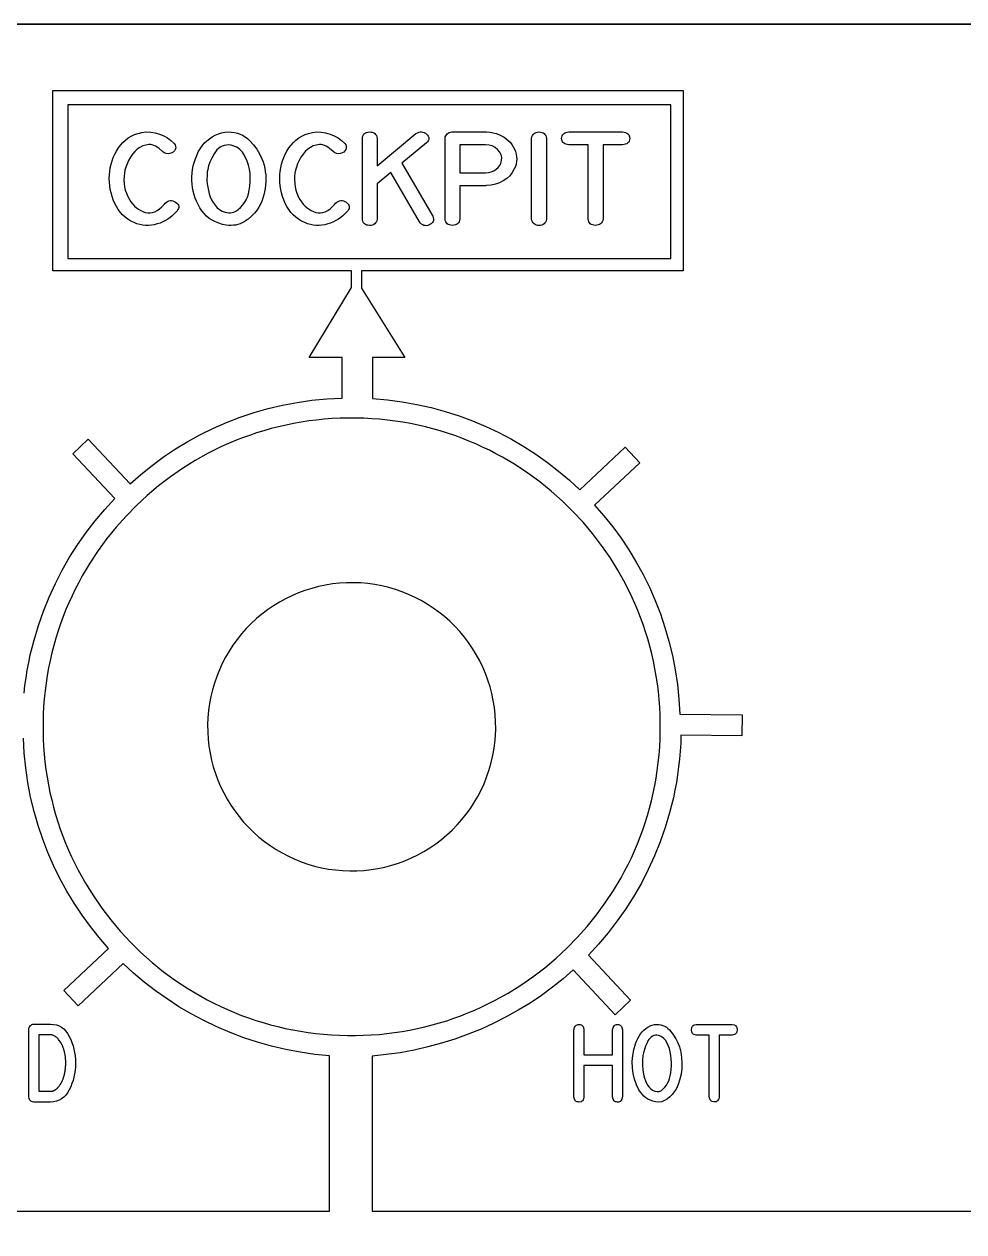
# Model space of a CAD drawing. Extents: x 27 to 704, y 10 to 614.
# Drawn here: x 301.38 to 340.19, y 206.35 to 256.21 of the extents above; entities that cross this region are included whole.
import ezdxf

# ---------------------------------------------------------------- set-up
doc = ezdxf.new("R2010")
doc.units = 0
for name, color, linetype in [('_BACKPANEL', 5, 'CONTINUOUS'), ('_ENGRAVING', 105, 'CONTINUOUS'), ('_TOPLAYER', 1, 'CONTINUOUS')]:
    doc.layers.add(name, color=color, linetype=linetype)

msp = doc.modelspace()

# ---------------------------------------------------------------- linework, layer by layer
at = {"layer": '_BACKPANEL'}
msp.add_lwpolyline([(526.326, 256.21), (526.326, 251.514), (526.326, 242.12), (526.326, 232.726), (526.326, 152.879), (526.326, 143.485), (203.984, 143.485), (203.984, 152.879), (203.984, 232.726), (203.984, 242.12), (203.984, 251.514), (203.984, 256.21)], close=True, dxfattribs=at)
msp.add_lwpolyline([(314.988, 233.148, 0.414214), (308.957, 227.28, 0.414214), (314.825, 221.249, 0.414214), (320.856, 227.117, 0.414214)], format="xyb", close=True, dxfattribs=at)
at = {"layer": '_ENGRAVING'}
for points in [[(301.376, 228.584), (301.413, 228.905), (301.457, 229.224), (301.509, 229.54), (301.567, 229.854), (301.633, 230.165), (301.786, 230.779), (301.967, 231.382), (302.174, 231.972), (302.408, 232.549), (302.667, 233.113), (302.95, 233.662), (303.258, 234.197), (303.588, 234.716), (303.941, 235.219), (304.316, 235.705), (304.712, 236.174), (305.127, 236.625), (303.393, 238.473), (304.028, 239.07), (305.751, 237.232), (306.197, 237.621), (306.659, 237.991), (307.136, 238.341), (307.629, 238.67), (308.137, 238.977), (308.659, 239.263), (309.194, 239.526), (309.741, 239.765), (310.301, 239.981), (310.873, 240.172), (311.455, 240.339), (312.048, 240.479), (312.65, 240.594), (313.262, 240.681), (313.882, 240.741), (314.51, 240.773), (314.51, 242.453), (313.15, 242.453), (314.902, 245.334), (314.902, 246.03), (302.569, 246.03), (302.569, 253.467), (328.598, 253.467), (328.598, 246.03), (315.31, 246.03), (315.31, 245.311), (317.1, 242.453), (315.76, 242.453), (315.76, 240.75), (316.38, 240.698), (316.992, 240.618), (317.594, 240.512), (318.187, 240.379), (318.769, 240.222), (319.341, 240.039), (319.901, 239.832), (320.449, 239.602), (320.985, 239.348), (321.507, 239.072), (322.016, 238.774), (322.51, 238.455), (322.989, 238.116), (323.453, 237.756), (323.9, 237.377), (324.331, 236.979), (326.207, 238.738), (326.804, 238.103), (324.94, 236.353), (325.324, 235.913), (325.689, 235.458), (326.034, 234.986), (326.358, 234.5), (326.662, 234), (326.943, 233.485), (327.203, 232.958), (327.441, 232.418), (327.655, 231.867), (327.845, 231.304), (328.012, 230.73), (328.153, 230.146), (328.27, 229.553), (328.36, 228.951), (328.425, 228.34), (328.462, 227.722), (331.031, 227.693), (331.021, 226.822), (328.507, 226.85), (328.495, 226.52), (328.474, 226.191), (328.446, 225.865), (328.41, 225.541), (328.367, 225.22), (328.316, 224.901), (328.258, 224.585), (328.192, 224.272), (328.12, 223.961), (328.04, 223.653), (327.859, 223.046), (327.651, 222.452), (327.417, 221.87), (327.157, 221.303), (326.872, 220.749), (326.563, 220.211), (326.23, 219.688), (325.875, 219.182), (325.498, 218.692), (325.1, 218.22), (324.681, 217.767), (326.427, 215.907), (325.792, 215.31), (324.055, 217.16), (323.635, 216.793), (323.197, 216.443), (322.743, 216.11), (322.272, 215.794), (321.787, 215.497), (321.288, 215.218), (320.776, 214.959), (320.252, 214.72), (319.717, 214.502), (319.172, 214.305), (318.618, 214.131), (318.056, 213.978), (317.487, 213.849), (316.911, 213.743), (316.331, 213.662), (315.746, 213.606), (315.747, 207.205), (364.208, 207.205)], [(265.323, 207.205), (313.996, 207.205), (313.996, 213.61), (313.387, 213.671), (312.784, 213.758), (312.188, 213.872), (311.599, 214.011), (311.019, 214.175), (310.449, 214.363), (309.89, 214.575), (309.342, 214.809), (308.806, 215.066), (308.283, 215.344), (307.774, 215.643), (307.281, 215.962), (306.803, 216.3), (306.342, 216.657), (305.898, 217.033), (305.473, 217.425), (303.613, 215.679), (303.016, 216.314), (304.869, 218.051), (304.483, 218.493), (304.116, 218.951), (303.77, 219.425), (303.444, 219.914), (303.14, 220.418), (302.857, 220.935), (302.596, 221.466), (302.359, 222.009), (302.144, 222.564), (301.954, 223.13), (301.788, 223.707), (301.647, 224.295), (301.532, 224.892), (301.443, 225.498), (301.38, 226.112), (301.345, 226.735)]]:
    msp.add_lwpolyline(points, dxfattribs=at)
for points in [[(328.095, 252.881), (303.184, 252.881), (303.184, 246.53), (328.095, 246.53)], [(306.239, 251.736), (306.422, 251.759), (306.604, 251.757), (306.787, 251.729), (306.968, 251.674), (307.142, 251.6), (307.299, 251.513), (307.44, 251.412), (307.565, 251.297), (307.576, 251.284), (307.616, 251.226), (307.636, 251.165), (307.637, 251.102), (307.617, 251.036), (307.582, 250.975), (307.534, 250.926), (307.474, 250.891), (307.402, 250.867), (307.32, 250.859), (307.241, 250.87), (307.165, 250.902), (307.093, 250.954), (306.948, 251.082), (306.877, 251.131), (306.806, 251.172), (306.736, 251.202), (306.667, 251.223), (306.599, 251.235), (306.531, 251.237), (306.399, 251.22), (306.275, 251.183), (306.158, 251.124), (306.047, 251.044), (305.945, 250.948), (305.852, 250.838), (305.768, 250.716), (305.693, 250.581), (305.629, 250.442), (305.578, 250.307), (305.541, 250.177), (305.518, 250.052), (305.504, 249.914), (305.501, 249.776), (305.508, 249.638), (305.526, 249.499), (305.556, 249.362), (305.599, 249.229), (305.654, 249.101), (305.723, 248.976), (305.79, 248.874), (305.862, 248.782), (305.938, 248.699), (306.018, 248.627), (306.103, 248.565), (306.191, 248.513), (306.284, 248.471), (306.382, 248.439), (306.481, 248.42), (306.579, 248.418), (306.677, 248.434), (306.774, 248.467), (306.871, 248.516), (306.967, 248.583), (307.063, 248.666), (307.158, 248.767), (307.199, 248.816), (307.251, 248.86), (307.303, 248.892), (307.356, 248.914), (307.41, 248.924), (307.464, 248.924), (307.519, 248.912), (307.575, 248.89), (307.631, 248.857), (307.682, 248.817), (307.721, 248.776), (307.747, 248.734), (307.762, 248.691), (307.764, 248.647), (307.754, 248.601), (307.732, 248.554), (307.698, 248.505), (307.678, 248.481), (307.667, 248.468), (307.659, 248.456), (307.581, 248.372), (307.498, 248.295), (307.409, 248.223), (307.314, 248.158), (307.213, 248.099), (307.107, 248.047), (306.994, 248), (306.876, 247.96), (306.755, 247.929), (306.635, 247.908), (306.515, 247.898), (306.395, 247.9), (306.276, 247.912), (306.157, 247.935), (306.039, 247.969), (305.921, 248.014), (305.789, 248.078), (305.666, 248.152), (305.552, 248.236), (305.447, 248.331), (305.352, 248.436), (305.265, 248.551), (305.187, 248.677), (305.119, 248.812), (305.059, 248.954), (305.009, 249.097), (304.968, 249.241), (304.936, 249.387), (304.913, 249.534), (304.899, 249.682), (304.894, 249.832), (304.899, 249.983), (304.913, 250.133), (304.935, 250.281), (304.968, 250.425), (305.009, 250.566), (305.06, 250.704), (305.121, 250.839), (305.19, 250.97), (305.269, 251.099), (305.357, 251.22), (305.455, 251.33), (305.562, 251.427), (305.679, 251.512), (305.805, 251.586), (305.94, 251.648), (306.085, 251.698)], [(309.81, 251.76), (309.941, 251.755), (310.065, 251.738), (310.184, 251.711), (310.297, 251.673), (310.403, 251.624), (310.503, 251.564), (310.597, 251.493), (310.685, 251.411), (310.845, 251.232), (310.984, 251.046), (311.103, 250.852), (311.201, 250.651), (311.247, 250.52), (311.286, 250.387), (311.316, 250.254), (311.339, 250.119), (311.354, 249.983), (311.361, 249.846), (311.361, 249.707), (311.353, 249.568), (311.336, 249.429), (311.312, 249.293), (311.28, 249.161), (311.239, 249.031), (311.191, 248.904), (311.134, 248.781), (311.069, 248.66), (310.997, 248.543), (310.891, 248.404), (310.767, 248.277), (310.626, 248.16), (310.467, 248.053), (310.383, 248.007), (310.295, 247.969), (310.206, 247.939), (310.115, 247.917), (310.021, 247.904), (309.925, 247.898), (309.827, 247.901), (309.727, 247.912), (309.567, 247.943), (309.417, 247.987), (309.276, 248.043), (309.145, 248.111), (309.023, 248.191), (308.911, 248.284), (308.809, 248.39), (308.717, 248.507), (308.634, 248.633), (308.56, 248.762), (308.496, 248.895), (308.441, 249.031), (308.396, 249.17), (308.359, 249.313), (308.333, 249.46), (308.315, 249.61), (308.307, 249.761), (308.308, 249.912), (308.318, 250.061), (308.337, 250.21), (308.365, 250.357), (308.403, 250.504), (308.449, 250.649), (308.505, 250.794), (308.569, 250.933), (308.643, 251.062), (308.725, 251.182), (308.817, 251.292), (308.917, 251.391), (309.027, 251.482), (309.145, 251.562), (309.272, 251.632), (309.402, 251.688), (309.535, 251.728), (309.671, 251.752)], [(313.283, 251.736), (313.466, 251.759), (313.648, 251.757), (313.83, 251.729), (314.012, 251.674), (314.186, 251.6), (314.343, 251.513), (314.484, 251.412), (314.609, 251.297), (314.62, 251.284), (314.66, 251.226), (314.68, 251.165), (314.68, 251.102), (314.661, 251.036), (314.626, 250.975), (314.578, 250.926), (314.518, 250.891), (314.445, 250.867), (314.363, 250.859), (314.284, 250.87), (314.209, 250.902), (314.136, 250.954), (313.992, 251.082), (313.921, 251.131), (313.85, 251.172), (313.78, 251.202), (313.711, 251.223), (313.642, 251.235), (313.575, 251.237), (313.443, 251.22), (313.319, 251.183), (313.201, 251.124), (313.091, 251.044), (312.989, 250.948), (312.896, 250.838), (312.812, 250.716), (312.736, 250.581), (312.672, 250.442), (312.622, 250.307), (312.585, 250.177), (312.562, 250.052), (312.548, 249.914), (312.544, 249.776), (312.552, 249.638), (312.57, 249.499), (312.6, 249.362), (312.642, 249.229), (312.698, 249.101), (312.767, 248.976), (312.834, 248.874), (312.906, 248.782), (312.982, 248.699), (313.062, 248.627), (313.147, 248.565), (313.235, 248.513), (313.328, 248.471), (313.425, 248.439), (313.524, 248.42), (313.623, 248.418), (313.721, 248.434), (313.818, 248.467), (313.915, 248.516), (314.011, 248.583), (314.107, 248.666), (314.202, 248.767), (314.243, 248.816), (314.295, 248.86), (314.347, 248.892), (314.4, 248.914), (314.453, 248.924), (314.508, 248.924), (314.563, 248.912), (314.619, 248.89), (314.675, 248.857), (314.726, 248.817), (314.765, 248.776), (314.791, 248.734), (314.806, 248.691), (314.808, 248.647), (314.798, 248.601), (314.776, 248.554), (314.742, 248.505), (314.722, 248.481), (314.711, 248.468), (314.702, 248.456), (314.625, 248.372), (314.542, 248.295), (314.453, 248.223), (314.358, 248.158), (314.257, 248.099), (314.15, 248.047), (314.038, 248), (313.92, 247.96), (313.799, 247.929), (313.678, 247.908), (313.558, 247.898), (313.439, 247.9), (313.32, 247.912), (313.201, 247.935), (313.083, 247.969), (312.965, 248.014), (312.833, 248.078), (312.71, 248.152), (312.596, 248.236), (312.491, 248.331), (312.395, 248.436), (312.309, 248.551), (312.231, 248.677), (312.163, 248.812), (312.103, 248.954), (312.053, 249.097), (312.012, 249.241), (311.98, 249.387), (311.957, 249.534), (311.943, 249.682), (311.938, 249.832), (311.943, 249.983), (311.956, 250.133), (311.979, 250.281), (312.012, 250.425), (312.053, 250.566), (312.104, 250.704), (312.164, 250.839), (312.234, 250.97), (312.313, 251.099), (312.401, 251.22), (312.499, 251.33), (312.606, 251.427), (312.722, 251.512), (312.848, 251.586), (312.984, 251.648), (313.129, 251.698)], [(317.561, 251.689), (317.622, 251.722), (317.682, 251.746), (317.739, 251.759), (317.795, 251.762), (317.849, 251.755), (317.902, 251.737), (317.952, 251.709), (318.001, 251.671), (318.043, 251.627), (318.072, 251.582), (318.089, 251.537), (318.094, 251.492), (318.087, 251.446), (318.067, 251.399), (318.035, 251.352), (317.99, 251.304), (316.982, 250.466), (318.26, 248.285), (318.278, 248.221), (318.285, 248.163), (318.282, 248.109), (318.268, 248.061), (318.244, 248.018), (318.209, 247.98), (318.164, 247.947), (318.108, 247.92), (318.048, 247.9), (317.992, 247.89), (317.938, 247.891), (317.887, 247.901), (317.839, 247.922), (317.793, 247.953), (317.751, 247.994), (317.712, 248.046), (316.518, 250.082), (315.963, 249.619), (315.963, 248.163), (315.948, 248.1), (315.925, 248.047), (315.896, 248.001), (315.859, 247.964), (315.816, 247.935), (315.765, 247.915), (315.708, 247.903), (315.643, 247.9), (315.579, 247.905), (315.523, 247.917), (315.474, 247.938), (315.433, 247.967), (315.401, 248.004), (315.376, 248.049), (315.358, 248.102), (315.349, 248.163), (315.349, 251.493), (315.358, 251.554), (315.376, 251.608), (315.401, 251.653), (315.433, 251.69), (315.474, 251.72), (315.523, 251.741), (315.579, 251.754), (315.643, 251.759), (315.708, 251.756), (315.765, 251.744), (315.816, 251.724), (315.859, 251.695), (315.896, 251.657), (315.925, 251.611), (315.948, 251.556), (315.963, 251.493), (315.963, 250.357)], [(320.477, 251.76), (320.613, 251.747), (320.745, 251.724), (320.87, 251.692), (320.991, 251.651), (321.099, 251.602), (321.199, 251.545), (321.292, 251.481), (321.375, 251.409), (321.451, 251.331), (321.518, 251.244), (321.578, 251.151), (321.629, 251.05), (321.669, 250.946), (321.699, 250.842), (321.716, 250.739), (321.721, 250.637), (321.715, 250.535), (321.696, 250.434), (321.666, 250.334), (321.624, 250.234), (321.538, 250.086), (321.433, 249.954), (321.309, 249.839), (321.167, 249.742), (321.01, 249.663), (320.843, 249.603), (320.665, 249.563), (320.477, 249.543), (320.435, 249.541), (319.377, 249.541), (319.377, 248.168), (319.364, 248.106), (319.343, 248.052), (319.315, 248.006), (319.28, 247.969), (319.238, 247.94), (319.189, 247.919), (319.132, 247.907), (319.068, 247.903), (319.004, 247.907), (318.948, 247.919), (318.898, 247.94), (318.856, 247.969), (318.822, 248.006), (318.794, 248.052), (318.774, 248.106), (318.761, 248.168), (318.761, 251.496), (318.773, 251.552), (318.791, 251.601), (318.817, 251.643), (318.849, 251.679), (318.889, 251.709), (318.935, 251.732), (318.988, 251.749), (319.048, 251.76)], [(322.646, 251.759), (322.709, 251.755), (322.764, 251.743), (322.813, 251.722), (322.855, 251.693), (322.891, 251.656), (322.919, 251.61), (322.941, 251.555), (322.957, 251.493), (322.957, 248.163), (322.941, 248.1), (322.919, 248.046), (322.891, 248.001), (322.855, 247.964), (322.813, 247.935), (322.764, 247.914), (322.709, 247.902), (322.646, 247.898), (322.584, 247.902), (322.529, 247.915), (322.48, 247.936), (322.438, 247.965), (322.403, 248.002), (322.375, 248.047), (322.353, 248.101), (322.338, 248.163), (322.338, 251.493), (322.353, 251.555), (322.375, 251.609), (322.403, 251.655), (322.438, 251.692), (322.48, 251.721), (322.529, 251.742), (322.584, 251.755)], [(326.09, 251.76), (326.16, 251.751), (326.221, 251.736), (326.273, 251.713), (326.316, 251.683), (326.349, 251.646), (326.372, 251.602), (326.387, 251.552), (326.392, 251.494), (326.387, 251.436), (326.373, 251.385), (326.35, 251.341), (326.317, 251.305), (326.274, 251.275), (326.222, 251.253), (326.161, 251.237), (326.09, 251.229), (325.293, 251.229), (325.293, 248.166), (325.277, 248.104), (325.254, 248.05), (325.224, 248.004), (325.188, 247.967), (325.144, 247.938), (325.094, 247.918), (325.036, 247.906), (324.972, 247.903), (324.908, 247.908), (324.852, 247.921), (324.804, 247.942), (324.763, 247.97), (324.73, 248.007), (324.705, 248.052), (324.688, 248.105), (324.679, 248.166), (324.679, 251.229), (323.88, 251.229), (323.809, 251.238), (323.747, 251.253), (323.694, 251.276), (323.652, 251.306), (323.618, 251.342), (323.595, 251.386), (323.581, 251.436), (323.576, 251.494), (323.581, 251.551), (323.596, 251.602), (323.619, 251.645), (323.653, 251.682), (323.695, 251.712), (323.747, 251.735), (323.809, 251.751), (323.88, 251.76)], [(309.827, 251.225), (309.73, 251.219), (309.639, 251.202), (309.554, 251.173), (309.475, 251.132), (309.403, 251.08), (309.336, 251.015), (309.275, 250.94), (309.221, 250.852), (309.128, 250.673), (309.053, 250.507), (308.997, 250.354), (308.961, 250.216), (308.943, 250.115), (308.932, 250.003), (308.93, 249.75), (308.94, 249.614), (308.959, 249.479), (308.986, 249.344), (309.022, 249.211), (309.067, 249.081), (309.122, 248.957), (309.188, 248.841), (309.263, 248.73), (309.35, 248.633), (309.45, 248.553), (309.561, 248.491), (309.686, 248.447), (309.761, 248.431), (309.833, 248.422), (309.903, 248.423), (309.97, 248.432), (310.034, 248.449), (310.096, 248.475), (310.155, 248.509), (310.212, 248.552), (310.315, 248.647), (310.406, 248.745), (310.483, 248.846), (310.546, 248.95), (310.599, 249.067), (310.643, 249.2), (310.678, 249.351), (310.704, 249.519), (310.718, 249.695), (310.72, 249.871), (310.709, 250.047), (310.684, 250.222), (310.646, 250.394), (310.592, 250.556), (310.524, 250.71), (310.441, 250.855), (310.394, 250.922), (310.341, 250.983), (310.284, 251.038), (310.223, 251.086), (310.156, 251.127), (310.085, 251.163), (310.008, 251.191), (309.927, 251.214)], [(320.936, 251.032), (320.83, 251.118), (320.711, 251.18), (320.579, 251.217), (320.435, 251.229), (319.377, 251.229), (319.377, 250.074), (320.435, 250.074), (320.556, 250.083), (320.669, 250.11), (320.775, 250.155), (320.874, 250.218), (320.959, 250.294), (321.025, 250.379), (321.071, 250.473), (321.097, 250.575), (321.102, 250.701), (321.093, 250.761), (321.077, 250.82), (321.053, 250.876), (321.021, 250.93)], [(327.654, 227.024), (327.654, 227.353), (327.647, 227.681), (327.63, 228.006), (327.606, 228.329), (327.574, 228.65), (327.534, 228.968), (327.486, 229.284), (327.431, 229.598), (327.367, 229.909), (327.297, 230.217), (327.219, 230.522), (327.133, 230.824), (327.041, 231.123), (326.941, 231.419), (326.834, 231.712), (326.721, 232.002), (326.601, 232.287), (326.473, 232.57), (326.2, 233.123), (325.9, 233.661), (325.576, 234.183), (325.227, 234.688), (324.856, 235.174), (324.461, 235.642), (324.045, 236.091), (323.608, 236.519), (323.151, 236.925), (322.675, 237.31), (322.18, 237.672), (321.667, 238.011), (321.138, 238.325), (320.867, 238.473), (320.592, 238.614), (320.313, 238.749), (320.031, 238.877), (319.744, 238.998), (319.455, 239.113), (319.162, 239.22), (318.865, 239.321), (318.565, 239.415), (318.262, 239.501), (317.956, 239.58), (317.647, 239.652), (317.335, 239.716), (317.021, 239.772), (316.703, 239.821), (316.383, 239.862), (316.061, 239.895), (315.736, 239.92), (315.409, 239.937), (315.08, 239.946), (314.751, 239.946), (314.424, 239.938), (314.098, 239.922), (313.775, 239.898), (313.454, 239.866), (313.136, 239.826), (312.82, 239.778), (312.506, 239.722), (312.195, 239.659), (311.887, 239.589), (311.582, 239.51), (311.28, 239.425), (310.981, 239.333), (310.685, 239.233), (310.392, 239.126), (310.103, 239.013), (309.817, 238.893), (309.534, 238.766), (308.981, 238.492), (308.443, 238.192), (307.921, 237.868), (307.417, 237.52), (306.93, 237.148), (306.462, 236.754), (306.014, 236.338), (305.586, 235.901), (305.179, 235.444), (304.794, 234.968), (304.432, 234.473), (304.093, 233.961), (303.779, 233.431), (303.632, 233.16), (303.49, 232.885), (303.356, 232.606), (303.228, 232.324), (303.106, 232.038), (302.991, 231.748), (302.884, 231.455), (302.783, 231.158), (302.69, 230.859), (302.603, 230.556), (302.524, 230.25), (302.452, 229.941), (302.388, 229.629), (302.332, 229.314), (302.283, 228.997), (302.242, 228.677), (302.209, 228.355), (302.184, 228.03), (302.167, 227.703), (302.158, 227.374), (302.158, 227.045), (302.166, 226.717), (302.182, 226.392), (302.206, 226.069), (302.238, 225.748), (302.279, 225.429), (302.326, 225.113), (302.382, 224.8), (302.445, 224.489), (302.516, 224.181), (302.594, 223.876), (302.679, 223.573), (302.772, 223.274), (302.871, 222.978), (302.978, 222.686), (303.091, 222.396), (303.212, 222.11), (303.339, 221.828), (303.612, 221.274), (303.912, 220.736), (304.236, 220.215), (304.585, 219.71), (304.956, 219.224), (305.35, 218.756), (305.766, 218.307), (306.203, 217.879), (306.66, 217.472), (307.136, 217.088), (307.631, 216.725), (308.144, 216.387), (308.673, 216.073), (308.944, 215.925), (309.219, 215.784), (309.498, 215.649), (309.78, 215.521), (310.066, 215.4), (310.356, 215.285), (310.649, 215.177), (310.946, 215.077), (311.246, 214.983), (311.548, 214.897), (311.854, 214.818), (312.163, 214.746), (312.475, 214.682), (312.79, 214.625), (313.107, 214.577), (313.427, 214.536), (313.749, 214.503), (314.074, 214.478), (314.401, 214.461), (314.73, 214.452), (315.06, 214.452), (315.387, 214.46), (315.712, 214.476), (316.035, 214.5), (316.356, 214.532), (316.675, 214.572), (316.991, 214.62), (317.304, 214.676), (317.615, 214.739), (317.923, 214.809), (318.229, 214.887), (318.531, 214.973), (318.83, 215.065), (319.126, 215.165), (319.419, 215.271), (319.708, 215.385), (319.994, 215.505), (320.277, 215.632), (320.83, 215.906), (321.368, 216.205), (321.89, 216.53), (322.395, 216.878), (322.881, 217.25), (323.349, 217.644), (323.798, 218.06), (324.226, 218.497), (324.633, 218.954), (325.018, 219.43), (325.38, 219.925), (325.719, 220.437), (326.033, 220.967), (326.18, 221.238), (326.322, 221.513), (326.457, 221.791), (326.585, 222.074), (326.706, 222.36), (326.821, 222.65), (326.929, 222.943), (327.029, 223.239), (327.123, 223.539), (327.209, 223.842), (327.288, 224.148), (327.36, 224.457), (327.424, 224.769), (327.481, 225.084), (327.529, 225.401), (327.57, 225.721), (327.603, 226.043), (327.629, 226.368), (327.645, 226.695)], [(302.468, 214.919), (302.593, 214.912), (302.71, 214.888), (302.819, 214.849), (302.919, 214.794), (303.012, 214.723), (303.096, 214.637), (303.173, 214.535), (303.241, 214.417), (303.301, 214.29), (303.354, 214.16), (303.398, 214.027), (303.434, 213.89), (303.462, 213.751), (303.482, 213.608), (303.494, 213.462), (303.498, 213.313), (303.494, 213.164), (303.482, 213.018), (303.462, 212.875), (303.434, 212.736), (303.398, 212.599), (303.353, 212.466), (303.301, 212.335), (303.24, 212.208), (303.172, 212.091), (303.095, 211.989), (303.011, 211.902), (302.918, 211.832), (302.818, 211.777), (302.709, 211.738), (302.593, 211.714), (302.468, 211.706), (301.776, 211.706), (301.723, 211.716), (301.656, 211.744), (301.609, 211.789), (301.581, 211.85), (301.572, 211.929), (301.57, 211.929), (301.572, 214.7), (301.57, 214.712), (301.588, 214.792), (301.608, 214.827), (301.634, 214.859), (301.665, 214.885), (301.7, 214.904), (301.737, 214.916), (301.777, 214.919)], [(302.481, 214.477), (301.983, 214.477), (301.983, 212.149), (302.481, 212.149), (302.486, 212.15), (302.493, 212.15), (302.5, 212.151), (302.508, 212.152), (302.514, 212.153), (302.521, 212.153), (302.527, 212.154), (302.534, 212.155), (302.546, 212.158), (302.552, 212.161), (302.559, 212.164), (302.566, 212.165), (302.574, 212.168), (302.58, 212.169), (302.587, 212.172), (302.6, 212.179), (302.615, 212.185), (302.621, 212.187), (302.628, 212.191), (302.64, 212.199), (302.655, 212.207), (302.661, 212.211), (302.668, 212.216), (302.681, 212.226), (302.688, 212.23), (302.696, 212.235), (302.702, 212.24), (302.709, 212.246), (302.715, 212.25), (302.722, 212.255), (302.737, 212.268), (302.749, 212.281), (302.755, 212.287), (302.762, 212.295), (302.768, 212.301), (302.775, 212.309), (302.788, 212.321), (302.794, 212.328), (302.802, 212.335), (302.808, 212.343), (302.815, 212.351), (302.827, 212.367), (302.84, 212.384), (302.852, 212.401), (302.858, 212.41), (302.865, 212.419), (302.87, 212.428), (302.877, 212.437), (302.882, 212.448), (302.888, 212.458), (302.9, 212.477), (302.905, 212.487), (302.912, 212.497), (302.917, 212.507), (302.924, 212.517), (302.933, 212.538), (302.938, 212.549), (302.944, 212.561), (302.949, 212.572), (302.956, 212.583), (302.96, 212.594), (302.965, 212.607), (302.975, 212.63), (302.985, 212.656), (302.989, 212.667), (302.994, 212.681), (302.998, 212.693), (303.003, 212.707), (303.01, 212.732), (303.014, 212.745), (303.019, 212.759), (303.027, 212.786), (303.035, 212.812), (303.038, 212.826), (303.041, 212.841), (303.044, 212.854), (303.049, 212.869), (303.051, 212.881), (303.055, 212.896), (303.059, 212.925), (303.061, 212.939), (303.065, 212.954), (303.066, 212.967), (303.069, 212.982), (303.074, 213.012), (303.076, 213.026), (303.079, 213.041), (303.082, 213.071), (303.083, 213.085), (303.085, 213.101), (303.088, 213.131), (303.09, 213.161), (303.091, 213.192), (303.093, 213.222), (303.093, 213.237), (303.096, 213.253), (303.096, 213.267), (303.097, 213.283), (303.097, 213.297), (303.097, 213.313), (303.097, 213.328), (303.097, 213.343), (303.096, 213.358), (303.096, 213.374), (303.096, 213.388), (303.096, 213.404), (303.093, 213.435), (303.091, 213.463), (303.088, 213.496), (303.087, 213.525), (303.084, 213.554), (303.082, 213.569), (303.081, 213.584), (303.075, 213.614), (303.072, 213.627), (303.071, 213.642), (303.066, 213.672), (303.062, 213.702), (303.055, 213.73), (303.05, 213.757), (303.046, 213.77), (303.043, 213.785), (303.038, 213.798), (303.035, 213.813), (303.028, 213.84), (303.021, 213.867), (303.016, 213.878), (303.012, 213.892), (303.003, 213.918), (302.994, 213.944), (302.989, 213.955), (302.985, 213.969), (302.98, 213.98), (302.975, 213.992), (302.965, 214.016), (302.956, 214.038), (302.946, 214.061), (302.94, 214.071), (302.935, 214.082), (302.924, 214.104), (302.912, 214.124), (302.905, 214.134), (302.9, 214.144), (302.888, 214.163), (302.883, 214.173), (302.878, 214.182), (302.853, 214.218), (302.83, 214.253), (302.803, 214.284), (302.777, 214.314), (302.752, 214.341), (302.724, 214.364), (302.696, 214.388), (302.668, 214.408), (302.642, 214.425), (302.615, 214.439), (302.587, 214.45), (302.559, 214.461), (302.546, 214.465), (302.534, 214.471), (302.508, 214.475)], [(325.886, 214.908), (325.927, 214.905), (325.965, 214.895), (325.998, 214.878), (326.026, 214.853), (326.05, 214.822), (326.069, 214.784), (326.094, 214.687), (326.094, 211.923), (326.069, 211.826), (326.026, 211.758), (325.998, 211.734), (325.965, 211.717), (325.927, 211.706), (325.886, 211.703), (325.844, 211.707), (325.806, 211.717), (325.774, 211.734), (325.745, 211.758), (325.703, 211.827), (325.678, 211.923), (325.678, 213.21), (324.499, 213.21), (324.499, 211.923), (324.481, 211.828), (324.464, 211.791), (324.441, 211.76), (324.414, 211.736), (324.381, 211.719), (324.3, 211.704), (324.257, 211.707), (324.218, 211.716), (324.184, 211.733), (324.155, 211.757), (324.131, 211.788), (324.111, 211.826), (324.086, 211.923), (324.086, 214.687), (324.111, 214.785), (324.131, 214.824), (324.155, 214.855), (324.184, 214.879), (324.218, 214.896), (324.257, 214.906), (324.3, 214.908), (324.343, 214.904), (324.381, 214.893), (324.414, 214.875), (324.441, 214.851), (324.464, 214.82), (324.481, 214.782), (324.499, 214.687), (324.499, 213.654), (325.678, 213.654), (325.678, 214.687), (325.703, 214.784), (325.745, 214.853), (325.774, 214.877), (325.806, 214.894), (325.844, 214.905)], [(327.505, 214.909), (327.593, 214.905), (327.677, 214.891), (327.756, 214.868), (327.832, 214.837), (327.904, 214.796), (327.971, 214.746), (328.034, 214.687), (328.093, 214.619), (328.201, 214.471), (328.294, 214.316), (328.374, 214.155), (328.441, 213.988), (328.497, 213.77), (328.533, 213.547), (328.548, 213.32), (328.542, 213.089), (328.515, 212.861), (328.466, 212.644), (328.395, 212.436), (328.303, 212.239), (328.232, 212.124), (328.149, 212.017), (328.054, 211.92), (327.947, 211.832), (327.831, 211.762), (327.71, 211.719), (327.582, 211.703), (327.449, 211.715), (327.341, 211.741), (327.24, 211.777), (327.145, 211.823), (327.057, 211.88), (326.976, 211.947), (326.9, 212.024), (326.832, 212.111), (326.769, 212.209), (326.664, 212.42), (326.584, 212.643), (326.529, 212.878), (326.499, 213.124), (326.494, 213.375), (326.514, 213.622), (326.558, 213.866), (326.627, 214.107), (326.67, 214.223), (326.72, 214.33), (326.775, 214.429), (326.837, 214.52), (326.904, 214.603), (326.978, 214.678), (327.057, 214.744), (327.143, 214.803), (327.23, 214.849), (327.32, 214.883), (327.411, 214.902)], [(327.516, 214.465), (327.451, 214.46), (327.39, 214.446), (327.333, 214.422), (327.28, 214.388), (327.231, 214.344), (327.186, 214.291), (327.145, 214.228), (327.108, 214.156), (327.046, 214.006), (326.996, 213.869), (326.958, 213.742), (326.933, 213.627), (326.914, 213.451), (326.913, 213.241), (326.932, 213.016), (326.974, 212.793), (327.005, 212.685), (327.042, 212.583), (327.086, 212.486), (327.137, 212.394), (327.195, 212.313), (327.262, 212.247), (327.338, 212.195), (327.421, 212.159), (327.52, 212.139), (327.612, 212.146), (327.697, 212.182), (327.775, 212.246), (327.845, 212.325), (327.905, 212.406), (327.957, 212.49), (328, 212.576), (328.035, 212.673), (328.065, 212.784), (328.089, 212.909), (328.106, 213.049), (328.116, 213.195), (328.117, 213.341), (328.109, 213.487), (328.093, 213.633), (328.067, 213.775), (328.031, 213.91), (327.985, 214.037), (327.929, 214.158), (327.862, 214.264), (327.782, 214.349), (327.689, 214.413), (327.584, 214.456)], [(330.627, 214.909), (330.716, 214.889), (330.75, 214.87), (330.779, 214.845), (330.801, 214.815), (330.817, 214.778), (330.83, 214.688), (330.818, 214.598), (330.802, 214.561), (330.78, 214.531), (330.751, 214.506), (330.716, 214.488), (330.627, 214.468), (330.091, 214.468), (330.091, 211.926), (330.065, 211.829), (330.045, 211.791), (330.02, 211.76), (329.991, 211.736), (329.957, 211.72), (329.918, 211.71), (329.875, 211.707), (329.794, 211.722), (329.762, 211.739), (329.735, 211.763), (329.713, 211.794), (329.696, 211.831), (329.678, 211.926), (329.678, 214.468), (329.141, 214.468), (329.051, 214.488), (329.016, 214.507), (328.987, 214.532), (328.965, 214.562), (328.949, 214.598), (328.936, 214.688), (328.949, 214.778), (328.965, 214.814), (328.988, 214.844), (329.016, 214.869), (329.051, 214.888), (329.141, 214.909)]]:
    msp.add_lwpolyline(points, close=True, dxfattribs=at)
at = {"layer": '_TOPLAYER'}
msp.add_lwpolyline([(523.937, 256.21), (438.215, 256.21), (384.045, 256.21), (383.786, 256.21), (346.149, 256.21), (298.323, 256.21)], dxfattribs=at)
msp.add_lwpolyline([(314.988, 233.148, 0.414214), (308.957, 227.28, 0.414214), (314.825, 221.249, 0.414214), (320.856, 227.117, 0.414214)], format="xyb", close=True, dxfattribs=at)

doc.saveas('drawing.dxf')
